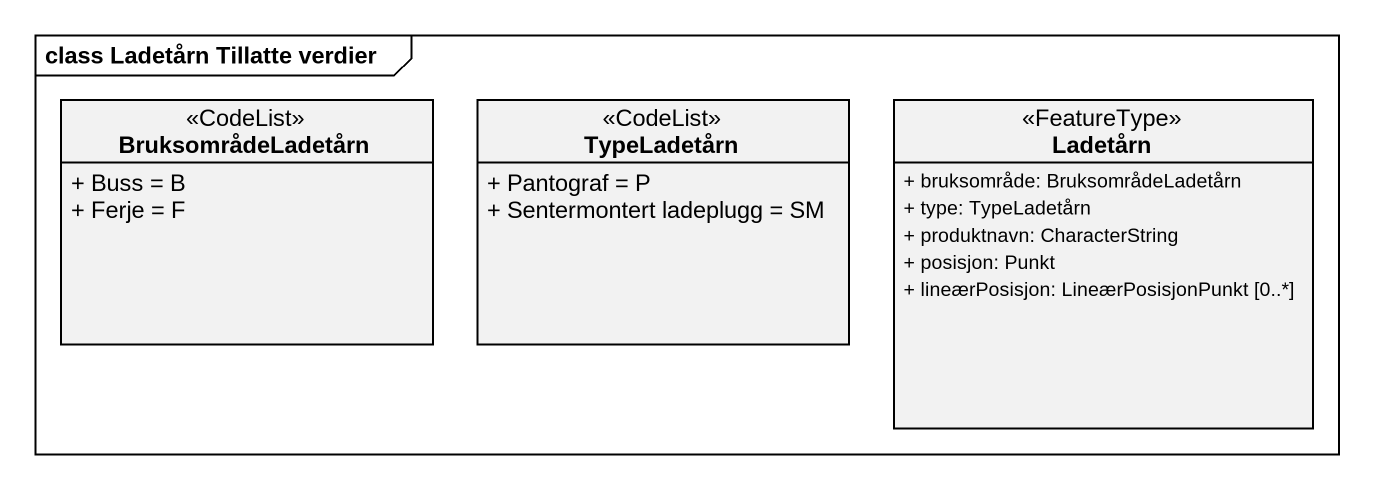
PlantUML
@startuml
mainframe class Ladetårn Tillatte verdier
hide circle
hide empty members
skinparam classAttributeIconSize 0
class BruksområdeLadetårn <<CodeList>> {
  + Buss = B
  + Ferje = F
}
class TypeLadetårn <<CodeList>> {
  + Pantograf = P
  + Sentermontert ladeplugg = SM
}
class Ladetårn <<FeatureType>> {
  + bruksområde: BruksområdeLadetårn
  + type: TypeLadetårn
  + produktnavn: CharacterString
  + posisjon: Punkt
  + lineærPosisjon: LineærPosisjonPunkt [0..*]
}
@enduml
